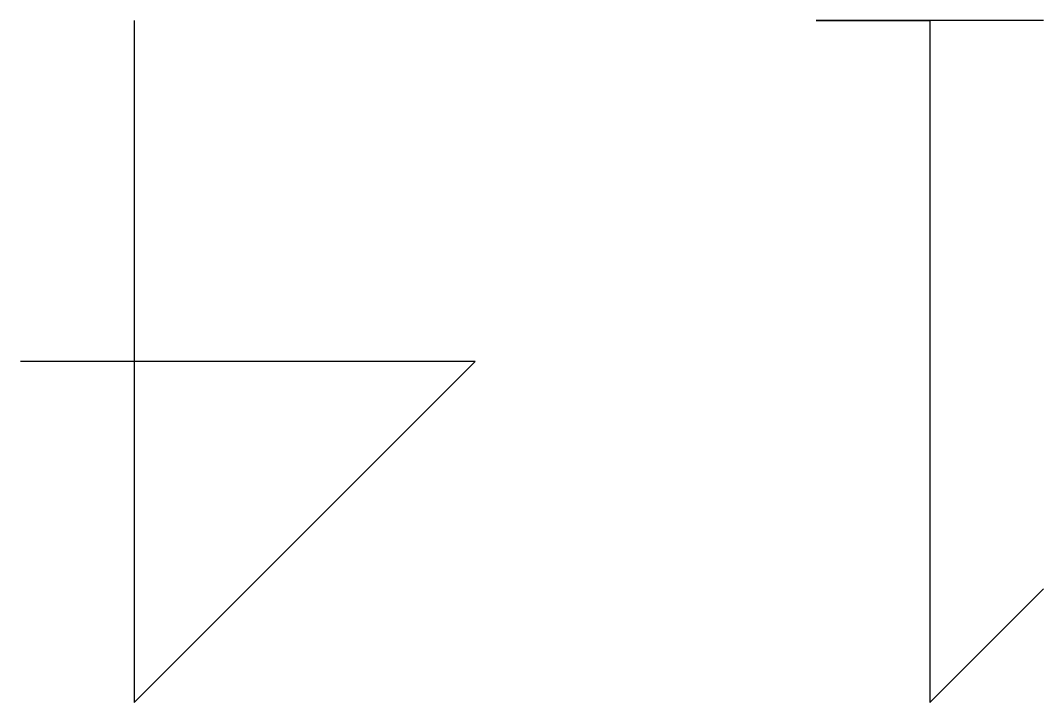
# Model space of a CAD drawing. Header units: millimetres. Extents: x 12 to 126, y 25 to 105.
# Drawn here: x 11.78 to 13.13, y 58.51 to 59.41 of the extents above; entities that cross this region are included whole.
import ezdxf

# ---------------------------------------------------------------- set-up
doc = ezdxf.new("R2010")
doc.units = ezdxf.units.MM
doc.layers.add('TopOverlay', color=2, linetype='Continuous')

# ---------------------------------------------------------------- blocks, each defined once
blk = doc.blocks.new('HDR2X7_1')
at = {"layer": 'TopOverlay'}
for p, q in [((-3.4599, 17.7298), (-3.4599, 18.3296)), ((-3.01, 18.1796), (-3.9097, 18.1796)), ((-3.9097, 18.1796), (-3.4599, 17.7298)), ((-3.01, 16.98), (-3.01, 17.2799)), ((-3.01, 17.2799), (-3.01, 17.13)), ((-3.01, 17.13), (-3.9097, 17.13)), ((-3.9097, 17.13), (-3.7598, 16.98))]:
    blk.add_line(p, q, dxfattribs=at)

msp = doc.modelspace()

# ---------------------------------------------------------------- block references
at = {"rotation": 90}
msp.add_blockref('HDR2X7_1', (30.11, 62.42), dxfattribs=at)

doc.saveas('drawing.dxf')
